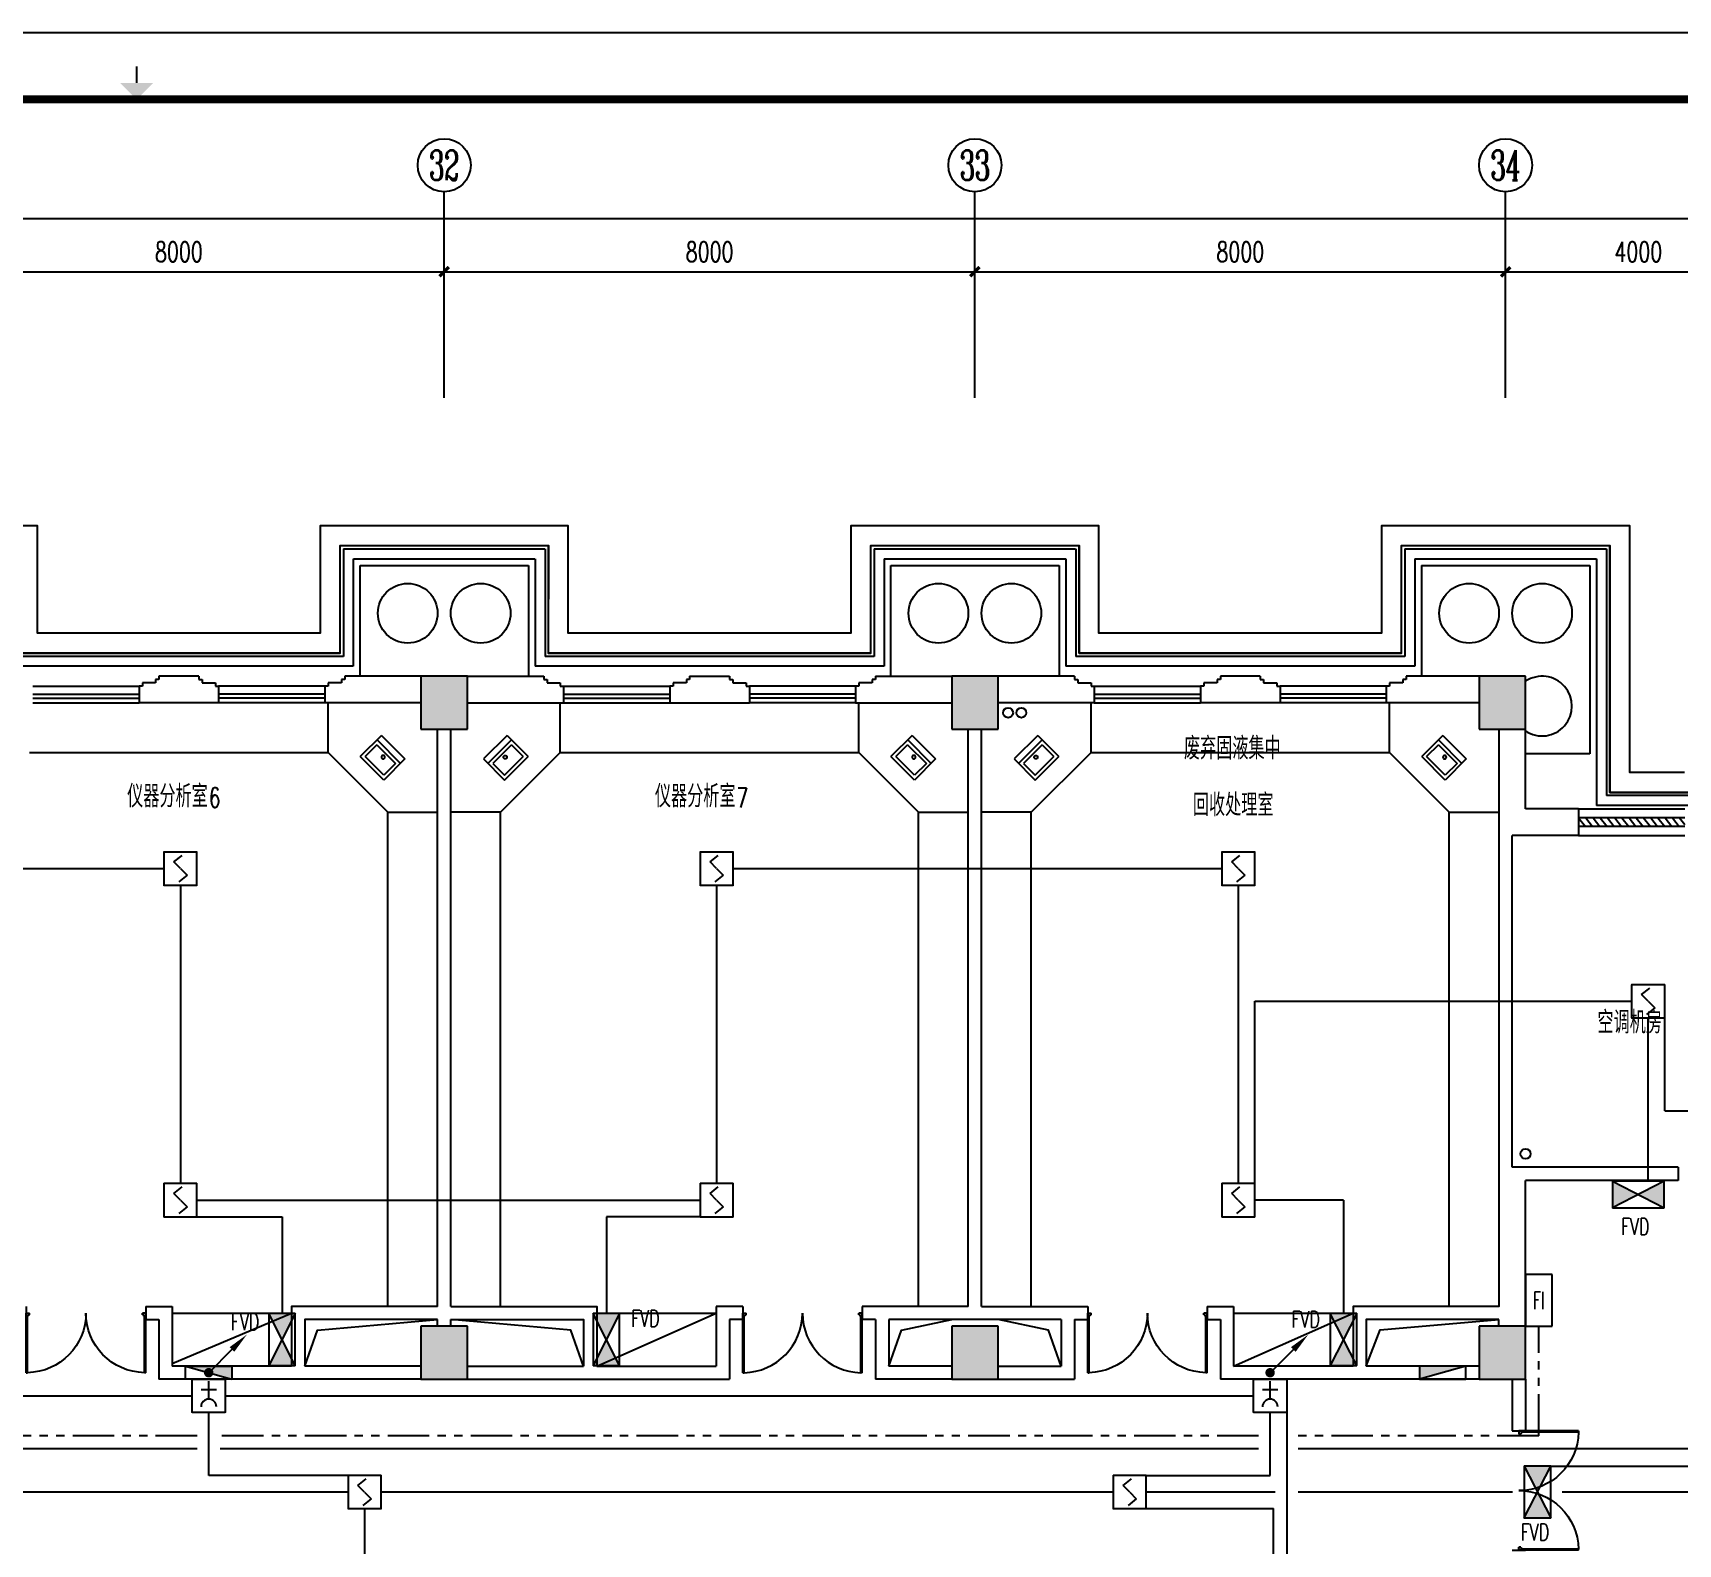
# Model space of a CAD drawing. Extents: x 190999 to 918899, y -200814 to 215286.
# Drawn here: x 605585 to 630385, y 133102 to 155886 of the extents above; entities that cross this region are included whole.
import ezdxf
from ezdxf.enums import TextEntityAlignment as Align

# ---------------------------------------------------------------- set-up
doc = ezdxf.new("R2010")
doc.units = 0
doc.header["$LTSCALE"] = 1000
doc.header["$MEASUREMENT"] = 0
doc.linetypes.add('PHANTOM2', pattern=[1.25, 0.625, -0.125, 0.125, -0.125, 0.125, -0.125])
doc.layers.get('Defpoints').update_dxf_attribs({"color": 1})
for name, color, linetype in [('00-EQUIP', 3, 'Continuous'), ('00-LWIRE', 4, 'Continuous'), ('00-WIRE-4', 6, 'Continuous'), ('A-墙线', 2, 'Continuous'), ('A-外包装修', 250, 'Continuous'), ('A-外窗', 145, 'Continuous'), ('A-家具', 250, 'Continuous'), ('A-门', 167, 'Continuous'), ('AXIS', 3, 'Continuous'), ('AXIS_TEXT', 7, 'Continuous'), ('COLUMN', 2, 'Continuous'), ('EQUIP_消火栓', 1, 'Continuous'), ('PUB_HATCH', 250, 'Continuous'), ('WALL', 2, 'Continuous'), ('WINDOW', 177, 'Continuous'), ('图框', 189, 'Continuous'), ('屋面排水', 4, 'Continuous'), ('房间名称', 7, 'Continuous'), ('暖通-风-说明', 3, 'Continuous'), ('洞口线', 165, 'Continuous'), ('雨水管', 151, 'Continuous')]:
    doc.layers.add(name, color=color, linetype=linetype)
doc.styles.add('_COMPLEX', font='COMPLEX.shx', dxfattribs={"width": 0.5})
doc.styles.add('_TCH_AXIS', font='COMPLEX', dxfattribs={"bigfont": 'GBCBIG'})
doc.styles.add('_TCH_DIM', font='SIMPLEX', dxfattribs={"bigfont": 'GBCBIG'})
doc.styles.add('COMPLEX', font='COMPLEX')
doc.styles.add('DIM_FONT', font='SIMPLEX', dxfattribs={"width": 0.7, "bigfont": 'GBCBIG'})
doc.styles.add('HZ-ZGBZ', font='romanc.shx', dxfattribs={"width": 0.65})
doc.styles.get("Standard").update_dxf_attribs({"font": 'simhei.ttf'})
doc.styles.add('XXK', font='romans.shx', dxfattribs={"width": 0.75, "bigfont": 'hzf.shx'})
doc.styles.add('zz-1', font='arial.ttf', dxfattribs={"width": 0.8})
doc.linetypes.add('BIG-DLINE', pattern='A,1,-0.15,["D",XXK,S=0.2,R=0,X=-0.1,Y=-0.09],-0.2', length=1.35)
doc.linetypes.add('XLINE', pattern='A,1,-0.2,["X",XXK,S=0.2,R=0,X=-0.1,Y=-0.09],-0.15', length=1.35)
doc.dimstyles.new('DIMN', dxfattribs={"dimtxt": 300, "dimasz": 100, "dimexe": 250, "dimexo": 300, "dimgap": 150, "dimtad": 1, "dimdec": 0, "dimzin": 0, "dimdsep": 46, "dimtxsty": 'DIM_FONT', "dimblk": 'ARCHTICK', "dimcen": 0.09, "dimclrt": 7, "dimazin": 2, "dimtfac": 1, "dimtdec": 0, "dimtix": 1, "dimtmove": 2, "dimatfit": 3, "dimfxl": 0, "dimtolj": 1, "dimtzin": 0, "dimarcsym": 0})

# ---------------------------------------------------------------- blocks, each defined once
blk = doc.blocks.new('TJAD_TK_A0')
at = {"layer": '图框'}
blk.add_line((2162, 399.3), (973, 399.3), dxfattribs=at)
at = {"layer": '图框', "const_width": 0.3}
blk.add_lwpolyline([(1567.5, 391.74), (1567.5, 394.24)], dxfattribs=at)
at = {"layer": '图框', "const_width": 1.2}
blk.add_lwpolyline([(2152, -431.7), (2152, 389.3), (998, 389.3), (998, -431.7)], close=True, dxfattribs=at)
at = {"layer": '图框'}
blk.add_solid([(1565, 391.74), (1570, 391.74), (1567.5, 389.24)], dxfattribs=at)
blk = doc.blocks.new('m1800')
at = {"layer": 'A-墙线'}
for p, q in [((-900, -100), (-900, 100)), ((900, -100), (900, 100))]:
    blk.add_line(p, q, dxfattribs=at)
at = {"layer": 'A-门'}
for p, q in [((-900, 900), (-900, 0)), ((-900, 900), (-880, 900)), ((-880, 900), (-880, 50)), ((880, 900), (880, 50)), ((900, 900), (880, 900)), ((900, 900), (900, 0)), ((-900, 50), (-870, 50)), ((-900, 0), (-850, 0)), ((-870, 50), (-870, 30)), ((-870, 30), (-850, 30)), ((-850, 30), (-850, 0)), ((850, 30), (850, 0)), ((870, 30), (850, 30)), ((900, 0), (850, 0)), ((870, 50), (870, 30)), ((900, 50), (870, 50))]:
    blk.add_line(p, q, dxfattribs=at)
for centre, start, end in [((-900, 0), 0, 88.7267), ((900, 0), 91.2733, 180)]:
    blk.add_arc(centre, 900, start, end, dxfattribs=at)
blk = doc.blocks.new('$TwtSys$00000434')
for p, q in [((-0.5, 0.5), (-0.5, -0.5)), ((-0.5, -0.5), (0.5, 0.5)), ((0.5, 0.5), (-0.5, 0.5)), ((0.5, -0.5), (0.5, 0.5)), ((-0.5, -0.5), (0.5, -0.5))]:
    blk.add_line(p, q)
blk.add_solid([(0.5, -0.5), (0.5, 0.5), (-0.5, -0.5)])
blk = doc.blocks.new('$WINLIB2D$00000039')
at = {"color": 0}
for p, q in [((0.5, 0.5), (-0.5, 0.5)), ((-0.5, 0.167), (0.5, 0.167)), ((-0.384, -0.167), (-0.448, 0.167)), ((-0.316, -0.167), (-0.38, 0.167)), ((-0.248, -0.167), (-0.312, 0.167)), ((-0.18, -0.167), (-0.244, 0.167)), ((-0.112, -0.167), (-0.176, 0.167)), ((-0.044, -0.167), (-0.108, 0.167)), ((0.024, -0.167), (-0.04, 0.167)), ((0.092, -0.167), (0.028, 0.167)), ((0.16, -0.167), (0.096, 0.167)), ((0.228, -0.167), (0.164, 0.167)), ((0.296, -0.167), (0.232, 0.167)), ((0.364, -0.167), (0.3, 0.167)), ((0.432, -0.167), (0.368, 0.167)), ((0.5, -0.167), (0.436, 0.167)), ((-0.452, -0.167), (-0.5, 0.084)), ((-0.5, -0.167), (0.5, -0.167)), ((0.5, -0.5), (-0.5, -0.5))]:
    blk.add_line(p, q, dxfattribs=at)
blk = doc.blocks.new('_ArchTick')
at = {"const_width": 0.5}
blk.add_lwpolyline([(-0.7, -0.7), (0.7, 0.7)], dxfattribs=at)
blk = doc.blocks.new('*D292')
at = {"layer": 'AXIS', "color": 0, "lineweight": -2}
for p, q in [((627785, 150686), (627785, 152536)), ((631785, 150686), (631785, 152536)), ((627785, 152286), (631785, 152286))]:
    blk.add_line(p, q, dxfattribs=at)
at = {"layer": 'Defpoints', "color": 0}
for p in [(631785, 152286), (627785, 150386), (631785, 150386)]:
    blk.add_point(p, dxfattribs=at)
at = {"layer": 'AXIS', "color": 0, "lineweight": -2, "xscale": 100, "yscale": 100, "zscale": 100, "rotation": 180}
blk.add_blockref('_ArchTick', (627785, 152286), dxfattribs=at)
at = {"layer": 'AXIS', "color": 0, "lineweight": -2, "xscale": 100, "yscale": 100, "zscale": 100}
blk.add_blockref('_ArchTick', (631785, 152286), dxfattribs=at)
at = {"layer": 'AXIS', "color": 7, "insert": (629785, 152586), "char_height": 300, "attachment_point": 5, "style": 'DIM_FONT'}
blk.add_mtext('\\A1;4000', dxfattribs=at)
blk = doc.blocks.new('*D293')
at = {"layer": 'AXIS', "color": 0, "lineweight": -2}
for p, q in [((619785, 150686), (619785, 152536)), ((627785, 150686), (627785, 152536)), ((619785, 152286), (627785, 152286))]:
    blk.add_line(p, q, dxfattribs=at)
at = {"layer": 'Defpoints', "color": 0}
for p in [(627785, 152286), (619785, 150386), (627785, 150386)]:
    blk.add_point(p, dxfattribs=at)
at = {"layer": 'AXIS', "color": 0, "lineweight": -2, "xscale": 100, "yscale": 100, "zscale": 100, "rotation": 180}
blk.add_blockref('_ArchTick', (619785, 152286), dxfattribs=at)
at = {"layer": 'AXIS', "color": 0, "lineweight": -2, "xscale": 100, "yscale": 100, "zscale": 100}
blk.add_blockref('_ArchTick', (627785, 152286), dxfattribs=at)
at = {"layer": 'AXIS', "color": 7, "insert": (623785, 152586), "char_height": 300, "attachment_point": 5, "style": 'DIM_FONT'}
blk.add_mtext('\\A1;8000', dxfattribs=at)
blk = doc.blocks.new('*D294')
at = {"layer": 'AXIS', "color": 0, "lineweight": -2}
for p, q in [((611785, 150686), (611785, 152536)), ((619785, 150686), (619785, 152536)), ((611785, 152286), (619785, 152286))]:
    blk.add_line(p, q, dxfattribs=at)
at = {"layer": 'Defpoints', "color": 0}
for p in [(619785, 152286), (611785, 150386), (619785, 150386)]:
    blk.add_point(p, dxfattribs=at)
at = {"layer": 'AXIS', "color": 0, "lineweight": -2, "xscale": 100, "yscale": 100, "zscale": 100, "rotation": 180}
blk.add_blockref('_ArchTick', (611785, 152286), dxfattribs=at)
at = {"layer": 'AXIS', "color": 0, "lineweight": -2, "xscale": 100, "yscale": 100, "zscale": 100}
blk.add_blockref('_ArchTick', (619785, 152286), dxfattribs=at)
at = {"layer": 'AXIS', "color": 7, "insert": (615785, 152586), "char_height": 300, "attachment_point": 5, "style": 'DIM_FONT'}
blk.add_mtext('\\A1;8000', dxfattribs=at)
blk = doc.blocks.new('*D295')
at = {"layer": 'AXIS', "color": 0, "lineweight": -2}
for p, q in [((603785, 150686), (603785, 152536)), ((611785, 150686), (611785, 152536)), ((603785, 152286), (611785, 152286))]:
    blk.add_line(p, q, dxfattribs=at)
at = {"layer": 'Defpoints', "color": 0}
for p in [(611785, 152286), (603785, 150386), (611785, 150386)]:
    blk.add_point(p, dxfattribs=at)
at = {"layer": 'AXIS', "color": 0, "lineweight": -2, "xscale": 100, "yscale": 100, "zscale": 100, "rotation": 180}
blk.add_blockref('_ArchTick', (603785, 152286), dxfattribs=at)
at = {"layer": 'AXIS', "color": 0, "lineweight": -2, "xscale": 100, "yscale": 100, "zscale": 100}
blk.add_blockref('_ArchTick', (611785, 152286), dxfattribs=at)
at = {"layer": 'AXIS', "color": 7, "insert": (607785, 152586), "char_height": 300, "attachment_point": 5, "style": 'DIM_FONT'}
blk.add_mtext('\\A1;8000', dxfattribs=at)
blk = doc.blocks.new('*D302')
at = {"layer": 'AXIS', "color": 0, "lineweight": -2}
for p, q in [((565235, 150686), (565235, 153336)), ((642484, 150686), (642484, 153336)), ((565235, 153086), (642484, 153086))]:
    blk.add_line(p, q, dxfattribs=at)
at = {"layer": 'Defpoints', "color": 0}
for p in [(642484, 153086), (565235, 150386), (642484, 150386)]:
    blk.add_point(p, dxfattribs=at)
at = {"layer": 'AXIS', "color": 0, "lineweight": -2, "xscale": 100, "yscale": 100, "zscale": 100, "rotation": 180}
blk.add_blockref('_ArchTick', (565235, 153086), dxfattribs=at)
at = {"layer": 'AXIS', "color": 0, "lineweight": -2, "xscale": 100, "yscale": 100, "zscale": 100}
blk.add_blockref('_ArchTick', (642484, 153086), dxfattribs=at)
at = {"layer": 'AXIS', "color": 7, "insert": (603859, 153386), "char_height": 300, "attachment_point": 5, "style": 'DIM_FONT'}
blk.add_mtext('\\A1;77250', dxfattribs=at)
blk = doc.blocks.new('_AXISO')
blk.add_circle((0, 0), 0.5)
at = {"layer": 'AXIS_TEXT', "style": 'COMPLEX', "width": 1.041667}
blk.add_attdef('A', text='', height=0.56, dxfattribs=at).set_placement((-0.25, -0.28), (0.25, -0.28), align=Align.FIT)
blk = doc.blocks.new('$plan$00001609')
at = {"linetype": 'Continuous'}
for p, q in [((0, -251), (0, 251)), ((0, 251), (450, 251)), ((93, -251), (93, 251)), ((450, 251), (450, -251)), ((146, -199), (146, 199)), ((146, 199), (397, 199)), ((397, 199), (397, -199)), ((146, -199), (397, -199)), ((0, -251), (450, -251))]:
    blk.add_line(p, q, dxfattribs=at)
blk.add_line((238, 2), (238, 0))
blk.add_arc((212, 0), 26, 4.716, 0, dxfattribs=at)
at = {"style": 'zz-1'}
for tag in ['YSIZE', 'XSIZE']:
    blk.add_attdef(tag, (0, 0), '', height=0.5, dxfattribs=at)
blk = doc.blocks.new('_LINKPT1')
at = {"color": 0}
blk.add_line((0, 0), (0, 0), dxfattribs=at)
blk = doc.blocks.new('J62IR8YJ')
for p, q in [((-0.5, 1), (0.5, 1)), ((-0.5, 0), (-0.5, 1)), ((0.5, 1), (0.5, 0)), ((0, 0.598), (0, 0.06)), ((0.5, 0), (-0.5, 0)), ((-0.231, 0.312), (0.231, 0.312))]:
    blk.add_line(p, q)
at = {"const_width": 0.04, "flags": 128}
blk.add_lwpolyline([(-0.5, 0), (-0.5, 1), (0.5, 1), (0.5, 0)], close=True, dxfattribs=at)
blk.add_arc((0, 0.829), 0.231, 180, 0)
at = {"xscale": 0.002, "yscale": 0.00200000000000955, "zscale": 0.002}
for p in [(0, 1), (-0.5, 0.5), (0.5, 0.5), (0, 0)]:
    blk.add_blockref('_LINKPT1', p, dxfattribs=at)
at = {"flags": 9}
blk.add_attdef('A', (0, 0), '', height=0.00002, dxfattribs=at)
blk = doc.blocks.new('3S1KCGW2')
for p, q in [((0.5, 0.5), (-0.5, 0.5)), ((-0.5, 0.5), (-0.5, -0.5)), ((0.5, -0.5), (0.5, 0.5)), ((-0.2, 0.2), (0.05, 0.4)), ((0, 0), (-0.2, 0.2)), ((0, 0), (0.2, -0.2)), ((0.2, -0.2), (-0.05, -0.4)), ((-0.5, -0.5), (0.5, -0.5))]:
    blk.add_line(p, q)
at = {"const_width": 0.04, "flags": 128}
blk.add_lwpolyline([(-0.5, -0.5), (-0.5, 0.5), (0.5, 0.5), (0.5, -0.5)], close=True, dxfattribs=at)
at = {"xscale": 0.002, "yscale": 0.002, "zscale": 0.002}
for p in [(0, 0.5), (-0.5, 0), (0.5, 0), (0, -0.5)]:
    blk.add_blockref('_LINKPT1', p, dxfattribs=at)
at = {"flags": 9}
blk.add_attdef('A', (0, 0), '', height=0.00002, dxfattribs=at)
blk = doc.blocks.new('6H2KALM6')
for p, q in [((-0.78, 0.4), (0.78, -0.4)), ((0.78, 0.4), (-0.78, -0.4)), ((0.78, 0.4), (-0.78, 0.4)), ((-0.78, 0.4), (-0.78, -0.4)), ((0.78, -0.4), (0.78, 0.4)), ((-0.78, -0.4), (0.78, -0.4))]:
    blk.add_line(p, q)
at = {"const_width": 0.04}
blk.add_lwpolyline([(-0.78, 0.4), (-0.78, -0.4), (0.78, -0.4), (0.78, 0.4)], close=True, dxfattribs=at)
for points in [[(-0.78, 0.4), (0, 0), (-0.78, -0.4)], [(0.78, 0.4), (0, 0), (0.78, -0.4)]]:
    blk.add_solid(points)
at = {"xscale": 0.002, "yscale": 0.002, "zscale": 0.002}
for p in [(-0.78, 0), (0, 0.4), (0.78, 0), (0, -0.4)]:
    blk.add_blockref('_LINKPT1', p, dxfattribs=at)
at = {"flags": 9}
blk.add_attdef('A', (0, 0), '', height=0.00002, dxfattribs=at)
blk = doc.blocks.new('6A2EJEHE')
for p, q in [((0.78, 0.4), (-0.78, 0.4)), ((-0.78, 0.4), (-0.78, -0.4)), ((0.78, -0.4), (0.78, 0.4)), ((-0.78, -0.4), (0.78, -0.4))]:
    blk.add_line(p, q)
at = {"xscale": 0.002, "yscale": 0.002, "zscale": 0.002}
for p in [(-0.78, 0), (0, 0.4), (0.78, 0), (0, -0.4)]:
    blk.add_blockref('_LINKPT1', p, dxfattribs=at)
at = {"style": '_COMPLEX', "width": 0.6, "flags": 8}
blk.add_attdef('$TEXT$', text='', height=0.52, dxfattribs=at).set_placement((0, 0), align=Align.MIDDLE_CENTER)
at = {"flags": 9}
blk.add_attdef('A', (0, 0), '', height=0.00002, dxfattribs=at)
blk = doc.blocks.new('_WRLD1L')
for p, q in [((0.7, 0.7), (0, 0)), ((0.104, 0.104), (0.104, 0.104)), ((-0.104, -0.104), (-0.104, -0.104))]:
    blk.add_line(p, q)
at = {"const_width": 0.142}
blk.add_lwpolyline([(-0.071, 0, 1), (0.071, 0, 1)], format="xyb", close=True, dxfattribs=at)
blk.add_solid([(0.63, 0.77), (0.77, 0.63), (1.15, 1.15)])
at = {"width": 0.8, "flags": 9}
blk.add_attdef('A', (0, 0), '', height=0.00002, dxfattribs=at)

msp = doc.modelspace()

# ---------------------------------------------------------------- hatches: boundary and pattern name
at = {"layer": 'PUB_HATCH'}
for points in [[(611434.6, 145386.5), (612134.6, 145386.5), (612134.6, 146186.5), (611434.6, 146186.5)], [(619434.6, 145386.5), (620134.6, 145386.5), (620134.6, 146186.5), (619434.6, 146186.5)], [(627384.6, 145386.5), (628084.6, 145386.5), (628084.6, 146186.5), (627384.6, 146186.5)], [(611434.6, 135586.5), (612134.6, 135586.5), (612134.6, 136386.5), (611434.6, 136386.5)], [(619434.6, 135586.5), (620134.6, 135586.5), (620134.6, 136386.5), (619434.6, 136386.5)], [(627384.6, 135586.5), (628084.6, 135586.5), (628084.6, 136386.5), (627384.6, 136386.5)]]:
    msp.add_hatch(color=256, dxfattribs=at).paths.add_polyline_path(points)

# ---------------------------------------------------------------- linework, layer by layer
at = {"layer": '00-WIRE-4'}
for p, q in [((600149.9, 143286.5), (607557.9, 143286.5)), ((616141.4, 143286.5), (623505, 143286.5)), ((607807.9, 143036.5), (607807.9, 138536.5)), ((615891.4, 143036.5), (615891.4, 138536.5)), ((623755, 143036.5), (623755, 138536.5)), ((624005, 141286.5), (629684.6, 141286.5)), ((624005, 138536.5), (624005, 141286.5)), ((629934.6, 138572.1), (629934.6, 141036.5)), ((630184.6, 139636.9), (630184.6, 141036.5)), ((630184.6, 139636.9), (632522.3, 139636.9)), ((608057.9, 138286.5), (615641.4, 138286.5)), ((625340.1, 138286.5), (624005, 138286.5)), ((625340.1, 138286.5), (625340.1, 136576.5)), ((608057.9, 138036.5), (609340.1, 138036.5)), ((609340.1, 138036.5), (609340.1, 136576.5)), ((615641.4, 138036.5), (614229.1, 138036.5)), ((614229.1, 138036.5), (614229.1, 136576.5)), ((608234.9, 134136.5), (608234.9, 135086.5)), ((624234.6, 134136.5), (624234.6, 135086.5)), ((628464, 134276.5), (632634.6, 134276.5)), ((610334.6, 134136.5), (608234.9, 134136.5)), ((622367.9, 134136.5), (624234.6, 134136.5)), ((610334.6, 133886.5), (599301.2, 133886.5)), ((621867.9, 133886.5), (610834.6, 133886.5)), ((624309.6, 133886.5), (622367.9, 133886.5)), ((627889, 133886.5), (624659.6, 133886.5)), ((632884.6, 133886.5), (628639, 133886.5)), ((610584.6, 133636.5), (610584.6, 132636.5)), ((622367.9, 133636.5), (624284.6, 133636.5)), ((624284.6, 132686.5), (624284.6, 133636.5))]:
    msp.add_line(p, q, dxfattribs=at)
at = {"layer": '00-WIRE-4', "linetype": 'PHANTOM2'}
for p, q in [((628284.6, 134736.5), (628284.6, 136386.5)), ((608059.9, 134736.5), (576159.6, 134736.5)), ((624059.6, 134736.5), (608409.9, 134736.5)), ((628284.6, 134736.5), (624659.6, 134736.5))]:
    msp.add_line(p, q, dxfattribs=at)
at = {"layer": '00-WIRE-4', "linetype": 'XLINE'}
for p, q in [((583584.3, 135336.5), (607984.9, 135336.5)), ((608484.9, 135336.5), (623984.6, 135336.5)), ((624484.6, 135086.5), (624484.6, 132686.5))]:
    msp.add_line(p, q, dxfattribs=at)
at = {"layer": '00-WIRE-4', "linetype": 'BIG-DLINE'}
for p, q in [((608059.9, 134536.5), (583509.3, 134536.5)), ((624059.6, 134536.5), (608409.9, 134536.5)), ((631734.6, 134536.5), (624659.6, 134536.5))]:
    msp.add_line(p, q, dxfattribs=at)
at = {"layer": 'A-墙线'}
for p, q in [((607234.6, 146086.5), (607234.6, 146036.5)), ((607434.6, 146086.5), (607234.6, 146086.5)), ((607434.6, 146136.5), (607434.6, 146086.5)), ((607484.6, 146136.5), (607434.6, 146136.5)), ((608084.6, 146186.5), (607484.6, 146186.5)), ((607484.6, 146186.5), (607484.6, 146136.5)), ((608084.6, 146186.5), (608084.6, 146136.5)), ((608084.6, 146136.5), (608134.6, 146136.5)), ((608134.6, 146136.5), (608134.6, 146086.5)), ((608134.6, 146086.5), (608334.6, 146086.5)), ((608334.6, 146086.5), (608334.6, 146036.5)), ((610034.6, 146086.5), (610034.6, 146036.5)), ((610234.6, 146086.5), (610034.6, 146086.5)), ((610234.6, 146136.5), (610234.6, 146086.5)), ((610284.6, 146136.5), (610234.6, 146136.5)), ((611434.6, 146186.5), (610284.6, 146186.5)), ((610284.6, 146186.5), (610284.6, 146136.5)), ((612134.6, 146186.5), (613284.6, 146186.5)), ((613284.6, 146186.5), (613284.6, 146136.5)), ((613284.6, 146136.5), (613334.6, 146136.5)), ((613334.6, 146136.5), (613334.6, 146086.5)), ((613334.6, 146086.5), (613534.6, 146086.5)), ((613534.6, 146086.5), (613534.6, 146036.5)), ((615234.6, 146086.5), (615234.6, 146036.5)), ((615434.6, 146086.5), (615234.6, 146086.5)), ((615434.6, 146136.5), (615434.6, 146086.5)), ((615484.6, 146136.5), (615434.6, 146136.5)), ((615484.6, 146186.5), (616084.6, 146186.5)), ((615484.6, 146186.5), (615484.6, 146136.5)), ((616084.6, 146186.5), (616084.6, 146136.5)), ((616084.6, 146136.5), (616134.6, 146136.5)), ((616134.6, 146136.5), (616134.6, 146086.5)), ((616134.6, 146086.5), (616334.6, 146086.5)), ((616334.6, 146086.5), (616334.6, 146036.5)), ((618034.6, 146086.5), (618034.6, 146036.5)), ((618234.6, 146086.5), (618034.6, 146086.5)), ((618234.6, 146136.5), (618234.6, 146086.5)), ((618284.6, 146136.5), (618234.6, 146136.5)), ((618284.6, 146186.5), (619434.6, 146186.5)), ((618284.6, 146186.5), (618284.6, 146136.5)), ((621284.6, 146186.5), (620134.6, 146186.5)), ((621284.6, 146186.5), (621284.6, 146136.5)), ((621284.6, 146136.5), (621334.6, 146136.5)), ((621334.6, 146136.5), (621334.6, 146086.5)), ((621334.6, 146086.5), (621534.6, 146086.5)), ((621534.6, 146086.5), (621534.6, 146036.5)), ((623234.6, 146086.5), (623234.6, 146036.5)), ((623434.6, 146086.5), (623234.6, 146086.5)), ((623434.6, 146136.5), (623434.6, 146086.5)), ((623484.6, 146136.5), (623434.6, 146136.5)), ((624084.6, 146186.5), (623484.6, 146186.5)), ((623484.6, 146186.5), (623484.6, 146136.5)), ((624084.6, 146186.5), (624084.6, 146136.5)), ((624084.6, 146136.5), (624134.6, 146136.5)), ((624134.6, 146136.5), (624134.6, 146086.5)), ((624134.6, 146086.5), (624334.6, 146086.5)), ((624334.6, 146086.5), (624334.6, 146036.5)), ((626034.6, 146086.5), (626034.6, 146036.5)), ((626234.6, 146086.5), (626034.6, 146086.5)), ((626234.6, 146136.5), (626234.6, 146086.5)), ((626284.6, 146136.5), (626234.6, 146136.5)), ((627384.6, 146186.5), (626284.6, 146186.5)), ((626284.6, 146186.5), (626284.6, 146136.5)), ((607234.6, 146036.5), (607184.6, 146036.5)), ((607184.6, 146036.5), (607184.6, 145786.5)), ((608334.6, 146036.5), (608384.6, 146036.5)), ((608384.6, 146036.5), (608384.6, 145786.5)), ((610034.6, 146036.5), (609984.6, 146036.5)), ((609984.6, 146036.5), (609984.6, 145786.5)), ((613534.6, 146036.5), (613584.6, 146036.5)), ((613584.6, 146036.5), (613584.6, 145786.5)), ((615234.6, 146036.5), (615184.6, 146036.5)), ((615184.6, 146036.5), (615184.6, 145786.5)), ((616334.6, 146036.5), (616384.6, 146036.5)), ((616384.6, 146036.5), (616384.6, 145786.5)), ((618034.6, 146036.5), (617984.6, 146036.5)), ((617984.6, 146036.5), (617984.6, 145786.5)), ((621534.6, 146036.5), (621584.6, 146036.5)), ((621584.6, 146036.5), (621584.6, 145786.5)), ((623234.6, 146036.5), (623184.6, 146036.5)), ((623184.6, 146036.5), (623184.6, 145786.5)), ((624334.6, 146036.5), (624384.6, 146036.5)), ((624384.6, 146036.5), (624384.6, 145786.5)), ((626034.6, 146036.5), (625984.6, 146036.5)), ((625984.6, 146036.5), (625984.6, 145786.5)), ((608384.6, 145786.5), (607184.6, 145786.5)), ((611434.6, 145786.5), (609984.6, 145786.5)), ((612134.6, 145786.5), (613584.6, 145786.5)), ((615184.6, 145786.5), (616384.6, 145786.5)), ((617984.6, 145786.5), (619434.6, 145786.5)), ((621584.6, 145786.5), (620134.6, 145786.5)), ((624384.6, 145786.5), (623184.6, 145786.5)), ((627384.6, 145786.5), (625984.6, 145786.5)), ((611684.6, 136686.5), (611684.6, 145386.5)), ((611884.6, 136686.5), (611884.6, 145386.5)), ((619684.6, 136686.5), (619684.6, 145386.5)), ((619884.6, 136686.5), (619884.6, 145386.5)), ((628084.6, 144186.5), (628084.6, 145386.5)), ((627884.6, 138786.5), (627884.6, 143786.5)), ((630384.6, 138786.5), (627884.6, 138786.5)), ((630384.6, 138786.5), (630384.6, 138586.5)), ((628084.6, 136386.5), (628084.6, 138586.5)), ((630384.6, 138586.5), (628084.6, 138586.5)), ((607284.6, 136686.5), (607684.6, 136686.5)), ((607684.6, 136686.5), (607684.6, 135786.5)), ((616284.6, 136686.5), (615884.6, 136686.5)), ((615884.6, 136686.5), (615884.6, 135786.5)), ((619684.6, 136686.5), (618084.6, 136686.5)), ((619884.6, 136686.5), (621484.6, 136686.5)), ((623284.6, 136686.5), (623684.6, 136686.5)), ((623684.6, 136686.5), (623684.6, 135786.5)), ((607284.6, 136486.5), (607484.6, 136486.5)), ((607484.6, 136486.5), (607484.6, 135586.5)), ((611684.6, 136386.5), (611684.6, 136486.5)), ((611884.6, 136386.5), (611884.6, 136486.5)), ((616284.6, 136486.5), (616084.6, 136486.5)), ((616084.6, 136486.5), (616084.6, 135586.5)), ((618284.6, 136486.5), (618084.6, 136486.5)), ((618284.6, 136486.5), (618284.6, 135586.5)), ((621084.6, 136486.5), (618484.6, 136486.5)), ((618484.6, 136486.5), (618484.6, 135786.5)), ((621084.6, 136486.5), (621084.6, 135786.5)), ((621284.6, 136486.5), (621484.6, 136486.5)), ((621284.6, 136486.5), (621284.6, 135586.5)), ((623284.6, 136486.5), (623484.6, 136486.5)), ((623484.6, 136486.5), (623484.6, 135586.5)), ((627684.6, 136386.5), (627684.6, 136486.5)), ((609484.6, 135786.5), (607684.6, 135786.5)), ((611434.6, 135786.5), (609684.6, 135786.5)), ((612134.6, 135786.5), (613884.6, 135786.5)), ((614084.6, 135786.5), (615884.6, 135786.5)), ((619434.6, 135786.5), (618484.6, 135786.5)), ((620134.6, 135786.5), (621084.6, 135786.5)), ((625484.6, 135786.5), (623684.6, 135786.5)), ((627384.6, 135786.5), (625684.6, 135786.5)), ((611434.6, 135586.5), (607484.6, 135586.5)), ((612134.6, 135586.5), (616084.6, 135586.5)), ((619434.6, 135586.5), (618284.6, 135586.5)), ((620134.6, 135586.5), (621284.6, 135586.5)), ((627384.6, 135586.5), (623484.6, 135586.5)), ((627884.6, 135586.5), (627884.6, 134808.3)), ((628084.6, 135586.5), (628084.6, 134808.3))]:
    msp.add_line(p, q, dxfattribs=at)
for points in [[(627684.6, 145386.5), (627684.6, 136686.5), (625484.6, 136686.5), (625484.6, 135786.5)], [(611684.6, 136686.5), (609484.6, 136686.5), (609484.6, 135786.5)], [(611884.6, 136686.5), (614084.6, 136686.5), (614084.6, 135786.5)], [(611684.6, 136486.5), (609684.6, 136486.5), (609684.6, 135786.5)], [(611884.6, 136486.5), (613884.6, 136486.5), (613884.6, 135786.5)], [(627684.6, 136486.5), (625684.6, 136486.5), (625684.6, 135786.5)]]:
    msp.add_lwpolyline(points, dxfattribs=at)
at = {"layer": 'A-外包装修'}
for p, q in [((610214.6, 146536.5), (610214.6, 148156.5)), ((610216, 148156.5), (613353.2, 148156.5)), ((610264.6, 148106.5), (610264.6, 146486.5)), ((610266, 148106.5), (613303.2, 148106.5)), ((613304.6, 148106.5), (613304.6, 146486.5)), ((613354.6, 146536.5), (613354.6, 148156.5)), ((618214.6, 146536.5), (618214.6, 148156.5)), ((618216, 148156.5), (621353.2, 148156.5)), ((618264.6, 148106.5), (618264.6, 146486.5)), ((618266, 148106.5), (621303.2, 148106.5)), ((621304.6, 148106.5), (621304.6, 146486.5)), ((621354.6, 146536.5), (621354.6, 148156.5)), ((626214.6, 146536.5), (626214.6, 148156.5)), ((626216, 148156.5), (629353.2, 148156.5)), ((626264.6, 148106.5), (626264.6, 146486.5)), ((626266, 148106.5), (629303.2, 148106.5)), ((629304.6, 148106.5), (629304.6, 144386.5)), ((629354.6, 144436.5), (629354.6, 148156.5)), ((610414.6, 147956.5), (610414.6, 146336.5)), ((610416, 147956.5), (613153.2, 147956.5)), ((610514.6, 147856.5), (610514.6, 146186.5)), ((610516, 147856.5), (613053.2, 147856.5)), ((613054.6, 147856.5), (613054.6, 146186.5)), ((613154.6, 147956.5), (613154.6, 146336.5)), ((618414.6, 147956.5), (618414.6, 146336.5)), ((618416, 147956.5), (621153.2, 147956.5)), ((618514.6, 147856.5), (618514.6, 146186.5)), ((618516, 147856.5), (621053.2, 147856.5)), ((621054.6, 147856.5), (621054.6, 146186.5)), ((621154.6, 147956.5), (621154.6, 146336.5)), ((626414.6, 147956.5), (626414.6, 146336.5)), ((626416, 147956.5), (629153.2, 147956.5)), ((626514.6, 147856.5), (626514.6, 146186.5)), ((626516, 147856.5), (629053.2, 147856.5)), ((629054.6, 147856.5), (629054.6, 145016.5)), ((629154.6, 147956.5), (629154.6, 144236.5)), ((610414.6, 146336.5), (605154.6, 146336.5)), ((610264.6, 146486.5), (605304.6, 146486.5)), ((610214.6, 146536.5), (605354.6, 146536.5)), ((618414.6, 146336.5), (613154.6, 146336.5)), ((618264.6, 146486.5), (613304.6, 146486.5)), ((618214.6, 146536.5), (613354.6, 146536.5)), ((626414.6, 146336.5), (621154.6, 146336.5)), ((626264.6, 146486.5), (621304.6, 146486.5)), ((626214.6, 146536.5), (621354.6, 146536.5)), ((629054.6, 145016.5), (628084.6, 145016.5)), ((630833.4, 144386.5), (629304.6, 144386.5)), ((630783.4, 144436.5), (629354.6, 144436.5)), ((630983.4, 144236.5), (629154.6, 144236.5))]:
    msp.add_line(p, q, dxfattribs=at)
for centre in [(611234.6, 147136.5), (612334.6, 147136.5), (619234.6, 147136.5), (620334.6, 147136.5), (627234.6, 147136.5), (628334.6, 147136.5)]:
    msp.add_circle(centre, 450, dxfattribs=at)
msp.add_arc((628334.6, 145736.5), 450, 236.25101, 123.74899, dxfattribs=at)
at = {"layer": 'A-外窗'}
for p, q in [((605584.6, 146036.5), (607184.6, 146036.5)), ((605584.6, 145916.5), (607184.6, 145916.5)), ((605584.6, 145856.5), (607184.6, 145856.5)), ((609984.6, 146036.5), (608384.6, 146036.5)), ((609984.6, 145916.5), (608384.6, 145916.5)), ((609984.6, 145856.5), (608384.6, 145856.5)), ((613584.6, 146036.5), (615184.6, 146036.5)), ((613584.6, 145916.5), (615184.6, 145916.5)), ((613584.6, 145856.5), (615184.6, 145856.5)), ((617984.6, 146036.5), (616384.6, 146036.5)), ((617984.6, 145916.5), (616384.6, 145916.5)), ((617984.6, 145856.5), (616384.6, 145856.5)), ((621584.6, 146036.5), (623184.6, 146036.5)), ((621584.6, 145916.5), (623184.6, 145916.5)), ((621584.6, 145856.5), (623184.6, 145856.5)), ((625984.6, 146036.5), (624384.6, 146036.5)), ((625984.6, 145916.5), (624384.6, 145916.5)), ((625984.6, 145856.5), (624384.6, 145856.5)), ((605584.6, 145786.5), (607184.6, 145786.5)), ((609984.6, 145786.5), (608384.6, 145786.5)), ((613584.6, 145786.5), (615184.6, 145786.5)), ((617984.6, 145786.5), (616384.6, 145786.5)), ((621584.6, 145786.5), (623184.6, 145786.5)), ((625984.6, 145786.5), (624384.6, 145786.5))]:
    msp.add_line(p, q, dxfattribs=at)
at = {"layer": 'A-家具'}
for p, q in [((610034.6, 145036.5), (610034.6, 145786.5)), ((613534.6, 145036.5), (613534.6, 145786.5)), ((618034.6, 145036.5), (618034.6, 145786.5)), ((621534.6, 145036.5), (621534.6, 145786.5)), ((626034.6, 145036.5), (626034.6, 145786.5)), ((605534.6, 145036.5), (610034.6, 145036.5)), ((610034.6, 145036.5), (610934.6, 144136.5)), ((613534.6, 145036.5), (612634.6, 144136.5)), ((613534.6, 145036.5), (618034.6, 145036.5)), ((618034.6, 145036.5), (618934.6, 144136.5)), ((621534.6, 145036.5), (620634.6, 144136.5)), ((621534.6, 145036.5), (626034.6, 145036.5)), ((626034.6, 145036.5), (626934.6, 144136.5)), ((610934.6, 136686.5), (610934.6, 144136.5)), ((610934.6, 144136.5), (611684.6, 144136.5)), ((612634.6, 144136.5), (611884.6, 144136.5)), ((612634.6, 136686.5), (612634.6, 144136.5)), ((618934.6, 136686.5), (618934.6, 144136.5)), ((618934.6, 144136.5), (619684.6, 144136.5)), ((620634.6, 144136.5), (619884.6, 144136.5)), ((620634.6, 136686.5), (620634.6, 144136.5)), ((626934.6, 136686.5), (626934.6, 144136.5)), ((626934.6, 144136.5), (627684.6, 144136.5)), ((607684.6, 136586.5), (609484.6, 136586.5)), ((607684.6, 135824.6), (609484.6, 136586.5)), ((614084.6, 136586.5), (615884.6, 136586.5)), ((614084.6, 135786.5), (615884.6, 136586.5)), ((623684.6, 136586.5), (625484.6, 136586.5)), ((623684.6, 135786.5), (625484.6, 136586.5))]:
    msp.add_line(p, q, dxfattribs=at)
at = {"layer": 'AXIS'}
for p, q in [((611784.6, 150386.5), (611784.6, 153490.2)), ((619784.6, 150386.5), (619784.6, 153490.2)), ((627784.6, 150386.5), (627784.6, 153490.2))]:
    msp.add_line(p, q, dxfattribs=at)
at = {"layer": 'COLUMN'}
for p, q in [((612134.6, 146186.5), (611434.6, 146186.5)), ((611434.6, 146186.5), (611434.6, 145386.5)), ((612134.6, 145386.5), (612134.6, 146186.5)), ((620134.6, 146186.5), (619434.6, 146186.5)), ((619434.6, 146186.5), (619434.6, 145386.5)), ((620134.6, 145386.5), (620134.6, 146186.5)), ((628084.6, 146186.5), (627384.6, 146186.5)), ((627384.6, 146186.5), (627384.6, 145386.5)), ((628084.6, 145386.5), (628084.6, 146186.5)), ((611434.6, 145386.5), (612134.6, 145386.5)), ((619434.6, 145386.5), (620134.6, 145386.5)), ((627384.6, 145386.5), (628084.6, 145386.5)), ((612134.6, 136386.5), (611434.6, 136386.5)), ((611434.6, 136386.5), (611434.6, 135586.5)), ((612134.6, 135586.5), (612134.6, 136386.5)), ((620134.6, 136386.5), (619434.6, 136386.5)), ((619434.6, 136386.5), (619434.6, 135586.5)), ((620134.6, 135586.5), (620134.6, 136386.5)), ((628084.6, 136386.5), (627384.6, 136386.5)), ((627384.6, 136386.5), (627384.6, 135586.5)), ((628084.6, 135586.5), (628084.6, 136386.5)), ((611434.6, 135586.5), (612134.6, 135586.5)), ((619434.6, 135586.5), (620134.6, 135586.5)), ((627384.6, 135586.5), (628084.6, 135586.5))]:
    msp.add_line(p, q, dxfattribs=at)
at = {"layer": 'WALL'}
for p, q in [((628884.6, 144186.5), (628084.6, 144186.5)), ((628884.6, 144186.5), (628884.6, 143786.5)), ((628884.6, 143786.5), (627884.6, 143786.5))]:
    msp.add_line(p, q, dxfattribs=at)
at = {"layer": '屋面排水'}
for points in [[(630483.4, 144736.5), (629654.6, 144736.5), (629654.6, 148456.5), (625914.8, 148456.5), (625914.8, 146836.5), (621654.8, 146836.5), (621654.8, 148456.5), (617914.8, 148456.5), (617914.8, 146836.5), (613653.4, 146836.5), (613654.8, 148456.5), (609914.8, 148456.5), (609914.8, 146836.5), (605654.8, 146836.5), (605654.8, 148456.5), (601914.8, 148456.5)], [(605354.6, 146536.5), (610214.6, 146536.5), (610214.6, 148156.5), (613354.6, 148156.5), (613353.2, 146536.5), (618214.6, 146536.5), (618214.6, 148156.5), (621354.6, 148156.5), (621354.6, 146536.5), (626214.6, 146536.5), (626214.6, 148156.5), (629354.6, 148156.5), (629354.6, 144436.5), (630783.4, 144436.5)]]:
    msp.add_lwpolyline(points, dxfattribs=at)
at = {"layer": '洞口线', "ltscale": 2}
for points in [[(609684.6, 135786.5), (609876.2, 136325.5), (611684.6, 136486.5)], [(613884.6, 135786.5), (613692.9, 136325.5), (611884.6, 136486.5)], [(618484.6, 135786.5), (618676.2, 136325.5), (619434.6, 136486.5)], [(621084.6, 135786.5), (620892.9, 136325.5), (620134.6, 136486.5)], [(625684.6, 135786.5), (625894.8, 136334.2), (627684.6, 136486.5)]]:
    msp.add_lwpolyline(points, dxfattribs=at)
at = {"layer": '雨水管'}
for centre in [(620284.6, 145636.5), (620484.6, 145636.5), (628084.6, 138986.5)]:
    msp.add_circle(centre, 75, dxfattribs=at)

# ---------------------------------------------------------------- block references
at = {"layer": '00-EQUIP', "xscale": 500, "yscale": 500, "zscale": 500}
for name, p in [('3S1KCGW2', (607807.9, 143286.5)), ('3S1KCGW2', (615891.4, 143286.5)), ('3S1KCGW2', (623755, 143286.5)), ('3S1KCGW2', (629934.6, 141286.5)), ('3S1KCGW2', (607807.9, 138286.5)), ('3S1KCGW2', (615891.4, 138286.5)), ('3S1KCGW2', (623755, 138286.5)), ('6H2KALM6', (629784.6, 138372.1)), ('3S1KCGW2', (610584.6, 133886.5)), ('3S1KCGW2', (622117.9, 133886.5))]:
    msp.add_blockref(name, p, dxfattribs=at)
at = {"layer": '00-EQUIP'}
ref = msp.add_blockref('6A2EJEHE', (628284.6, 136776.5), dxfattribs=dict(at, xscale=500, yscale=500, zscale=500, rotation=90))
ref.add_attrib('$TEXT$', 'FI', dxfattribs={"layer": '0', "height": 260, "style": '_COMPLEX', "width": 0.6, "flags": 8}).set_placement((628284.6, 136776.5), align=Align.MIDDLE_CENTER)
at = {"layer": '00-EQUIP', "xscale": 500, "yscale": 500, "zscale": 500}
for name, p, rotation in [('6H2KALM6', (609340.1, 136186.5), 270), ('6H2KALM6', (614229.1, 136186.5), 270), ('6H2KALM6', (625340.1, 136186.5), 270), ('J62IR8YJ', (608234.9, 135586.5), 180), ('J62IR8YJ', (624234.6, 135586.5), 180), ('6H2KALM6', (628264, 133886.5), 90)]:
    msp.add_blockref(name, p, dxfattribs=dict(at, rotation=rotation))
at = {"layer": '00-LWIRE', "xscale": 500, "yscale": 500, "zscale": 500}
for p in [(608234.9, 135686.5), (624234.6, 135686.5)]:
    msp.add_blockref('_WRLD1L', p, dxfattribs=at)
at = {"layer": 'A-家具', "rotation": 225}
for p in [(611014.9, 145116.8), (619014.9, 145116.8), (627014.9, 145116.8)]:
    msp.add_blockref('$plan$00001609', p, dxfattribs=at)
at = {"layer": 'A-家具', "yscale": -1, "rotation": 315}
for p in [(612554.2, 145116.8), (620554.2, 145116.8)]:
    msp.add_blockref('$plan$00001609', p, dxfattribs=at)
at = {"layer": 'A-门', "xscale": -1}
for p, rotation in [((606384.6, 136586.5), 180), ((622384.6, 136586.5), 180), ((627984.6, 133908.3), 270)]:
    msp.add_blockref('m1800', p, dxfattribs=dict(at, rotation=rotation))
at = {"layer": 'A-门', "rotation": 180}
msp.add_blockref('m1800', (617184.6, 136586.5), dxfattribs=at)
at = {"layer": 'AXIS'}
ref = msp.add_blockref('_AXISO', (611784.6, 153890.2), dxfattribs=dict(at, xscale=800, yscale=800, zscale=800))
ref.add_attrib('A', '32', dxfattribs={"layer": 'AXIS_TEXT', "height": 452.55, "style": '_TCH_AXIS', "width": 0.636364}).set_placement((611558.3, 153663.9), (612010.9, 153663.9), align=Align.FIT)
ref = msp.add_blockref('_AXISO', (619784.6, 153890.2), dxfattribs=dict(at, xscale=800, yscale=800, zscale=800))
ref.add_attrib('A', '33', dxfattribs={"layer": 'AXIS_TEXT', "height": 452.55, "style": '_TCH_AXIS', "width": 0.636364}).set_placement((619558.3, 153663.9), (620010.9, 153663.9), align=Align.FIT)
ref = msp.add_blockref('_AXISO', (627784.6, 153890.2), dxfattribs=dict(at, xscale=800, yscale=800, zscale=800))
ref.add_attrib('A', '34', dxfattribs={"layer": 'AXIS_TEXT', "height": 452.55, "style": '_TCH_AXIS', "width": 0.6}).set_placement((627558.3, 153663.9), (628010.9, 153663.9), align=Align.FIT)
at = {"layer": 'EQUIP_消火栓', "yscale": 200, "zscale": 700, "rotation": 180}
for p, xscale in [((608234.9, 135686.5), -700), ((626834.6, 135686.5), 700)]:
    msp.add_blockref('$TwtSys$00000434', p, dxfattribs=dict(at, xscale=xscale))
at = {"layer": 'WINDOW', "xscale": -1600, "yscale": -400, "zscale": 1600}
msp.add_blockref('$WINLIB2D$00000039', (629684.6, 143986.5), dxfattribs=at)
at = {"layer": '图框', "xscale": 100, "yscale": 100, "zscale": 100}
msp.add_blockref('TJAD_TK_A0', (450398.6, 115956.8), dxfattribs=at)

# ---------------------------------------------------------------- texts
at = {"layer": '房间名称', "style": '_TCH_DIM'}
for s, p in [('废弃固液集中', (622936.3, 144932.1)), ('仪器分析室', (607005.6, 144209.4)), ('仪器分析室', (614960.7, 144209.4)), ('回收处理室', (623070.4, 144077.5)), ('空调机房', (629169, 140800.9))]:
    msp.add_text(s, height=337.59, dxfattribs=at).set_placement(p)
at = {"layer": '房间名称', "style": '_TCH_DIM', "width": 0.705882}
for s, p in [('6', (608234.3, 144209.4)), ('7', (616189.4, 144209.4))]:
    msp.add_text(s, height=297.5, dxfattribs=at).set_placement(p)
at = {"layer": '暖通-风-说明', "style": 'HZ-ZGBZ', "width": 0.7}
for p in [(629525.8, 137764.3), (608569.9, 136329.4), (614603.7, 136379.4), (624557.4, 136366.1), (628013.8, 133158)]:
    msp.add_text('FVD', height=250, dxfattribs=at).set_placement(p)

# ---------------------------------------------------------------- dimensions: what is measured, and where the dimension line sits
at = {"layer": 'AXIS'}
for p1, p2, distance, picture, middle in [((565234.6, 150386.5), (642484.4, 150386.5), 2700, '*D302', (603859.5, 153386.5)), ((603784.6, 150386.5), (611784.6, 150386.5), 1900, '*D295', (607784.6, 152586.5)), ((611784.6, 150386.5), (619784.6, 150386.5), 1900, '*D294', (615784.6, 152586.5)), ((619784.6, 150386.5), (627784.6, 150386.5), 1900, '*D293', (623784.6, 152586.5)), ((627784.6, 150386.5), (631784.6, 150386.5), 1900, '*D292', (629784.6, 152586.5))]:
    dim = msp.add_aligned_dim(p1=p1, p2=p2, distance=distance, dimstyle='DIMN', dxfattribs=at)
    dim.commit()
    dim.dimension.update_dxf_attribs({"geometry": picture, "text_midpoint": middle})

doc.saveas('drawing.dxf')
